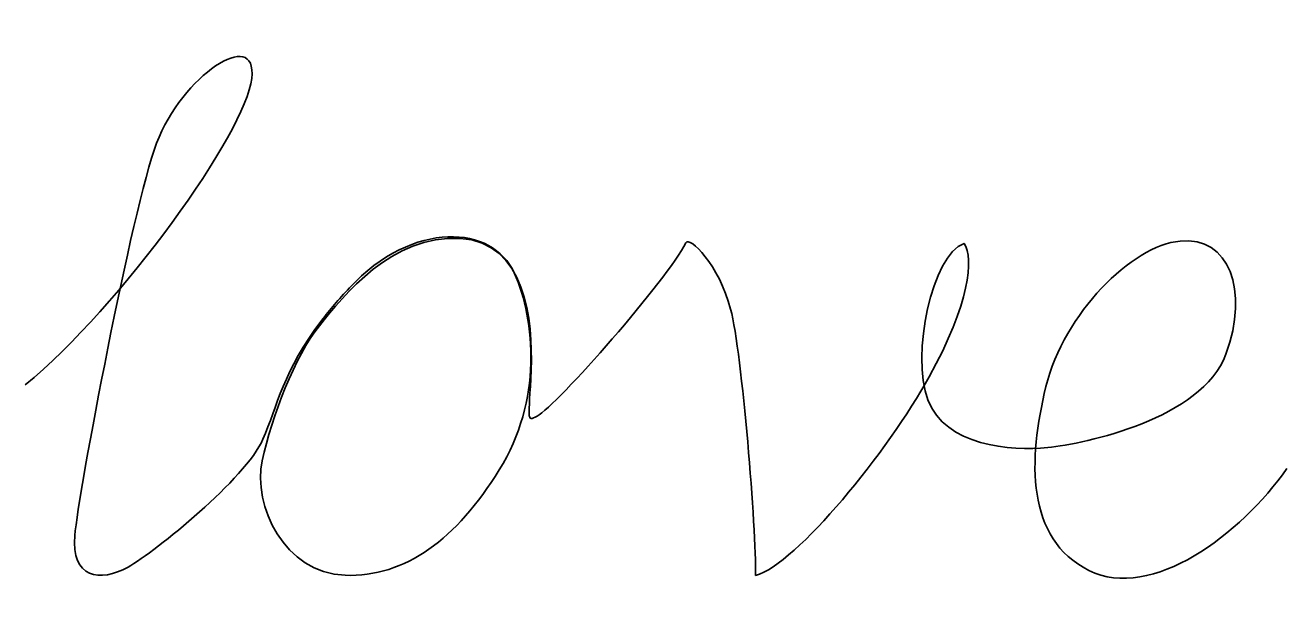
# Model space of a CAD drawing. Header units: millimetres. Extents: x -39.9 to 39.7, y -11.7 to 24.7.
import ezdxf

# ---------------------------------------------------------------- set-up
doc = ezdxf.new("R2010")
doc.units = ezdxf.units.MM
doc.header["$MEASUREMENT"] = 0
doc.layers.add('Layer 2', color=7, linetype='Continuous', lineweight=0)

msp = doc.modelspace()

# ---------------------------------------------------------------- linework, layer by layer
at = {"layer": 'Layer 2', "color": 166, "lineweight": 35, "true_color": 0x001071}
msp.add_open_spline([(-39.922, 2.025), (-33.918, 6.949), (-25.991, 17.997), (-25.631, 21.36), (-25.271, 24.722), (-30.075, 21.48), (-31.636, 17.277), (-33.197, 13.073), (-36.56, -4.769), (-36.8, -7.463), (-37.04, -10.157), (-35.194, -10.45), (-33.437, -9.459), (-31.681, -8.469), (-26.007, -3.875), (-24.926, -1.398), (-24.025, 0.665), (-23.656, 2.915), (-21.216, 6.108), (-20.727, 6.748), (-20.154, 7.427), (-19.476, 8.149), (-15.423, 12.473), (-10.424, 12.113), (-9.073, 9.095), (-7.722, 6.078), (-7.317, 1.034), (-10.019, -3.335), (-12.721, -7.703), (-15.919, -10.097), (-19.747, -9.981), (-23.575, -9.865), (-25.578, -5.546), (-24.971, -2.749), (-24.363, 0.048), (-22.914, 3.856), (-21.368, 5.763), (-19.822, 7.669), (-16.801, 11.524), (-12.485, 11.272), (-8.371, 11.032), (-7.883, 6.1), (-8.007, 2.974), (-8.132, -0.175), (-8.344, -0.313), (-7.633, 0.062), (-6.405, 0.709), (0.662, 8.765), (1.743, 10.987), (1.985, 11.485), (3.86, 9.561), (4.58, 6.813), (5.301, 4.066), (6.201, -7.193), (6.156, -9.985), (8.723, -9.309), (14.533, -2.104), (17.1, 2.535), (19.667, 7.174), (19.937, 10.011), (19.307, 10.957), (17.28, 10.236), (15.944, 3.961), (17.025, 1.079), (18.106, -1.803), (22.249, -2.164), (24.591, -1.923), (26.933, -1.683), (34.318, -0.122), (35.82, 3.961), (37.321, 8.044), (36, 11.407), (32.937, 11.107), (29.875, 10.807), (25.612, 6.543), (24.471, 1.92), (23.33, -2.704), (23.21, -7.688), (27.173, -9.67), (31.136, -11.651), (36.78, -7.388), (39.663, -3.245)], degree=3, knots=[0, 0, 0, 0, 1, 1, 1, 2, 2, 2, 3, 3, 3, 4, 4, 4, 5, 5, 5, 6, 6, 6, 7, 7, 7, 8, 8, 8, 9, 9, 9, 10, 10, 10, 11, 11, 11, 12, 12, 12, 13, 13, 13, 14, 14, 14, 15, 15, 15, 16, 16, 16, 17, 17, 17, 18, 18, 18, 19, 19, 19, 20, 20, 20, 21, 21, 21, 22, 22, 22, 23, 23, 23, 24, 24, 24, 25, 25, 25, 26, 26, 26, 27, 27, 27, 27], dxfattribs=at)

doc.saveas('drawing.dxf')
